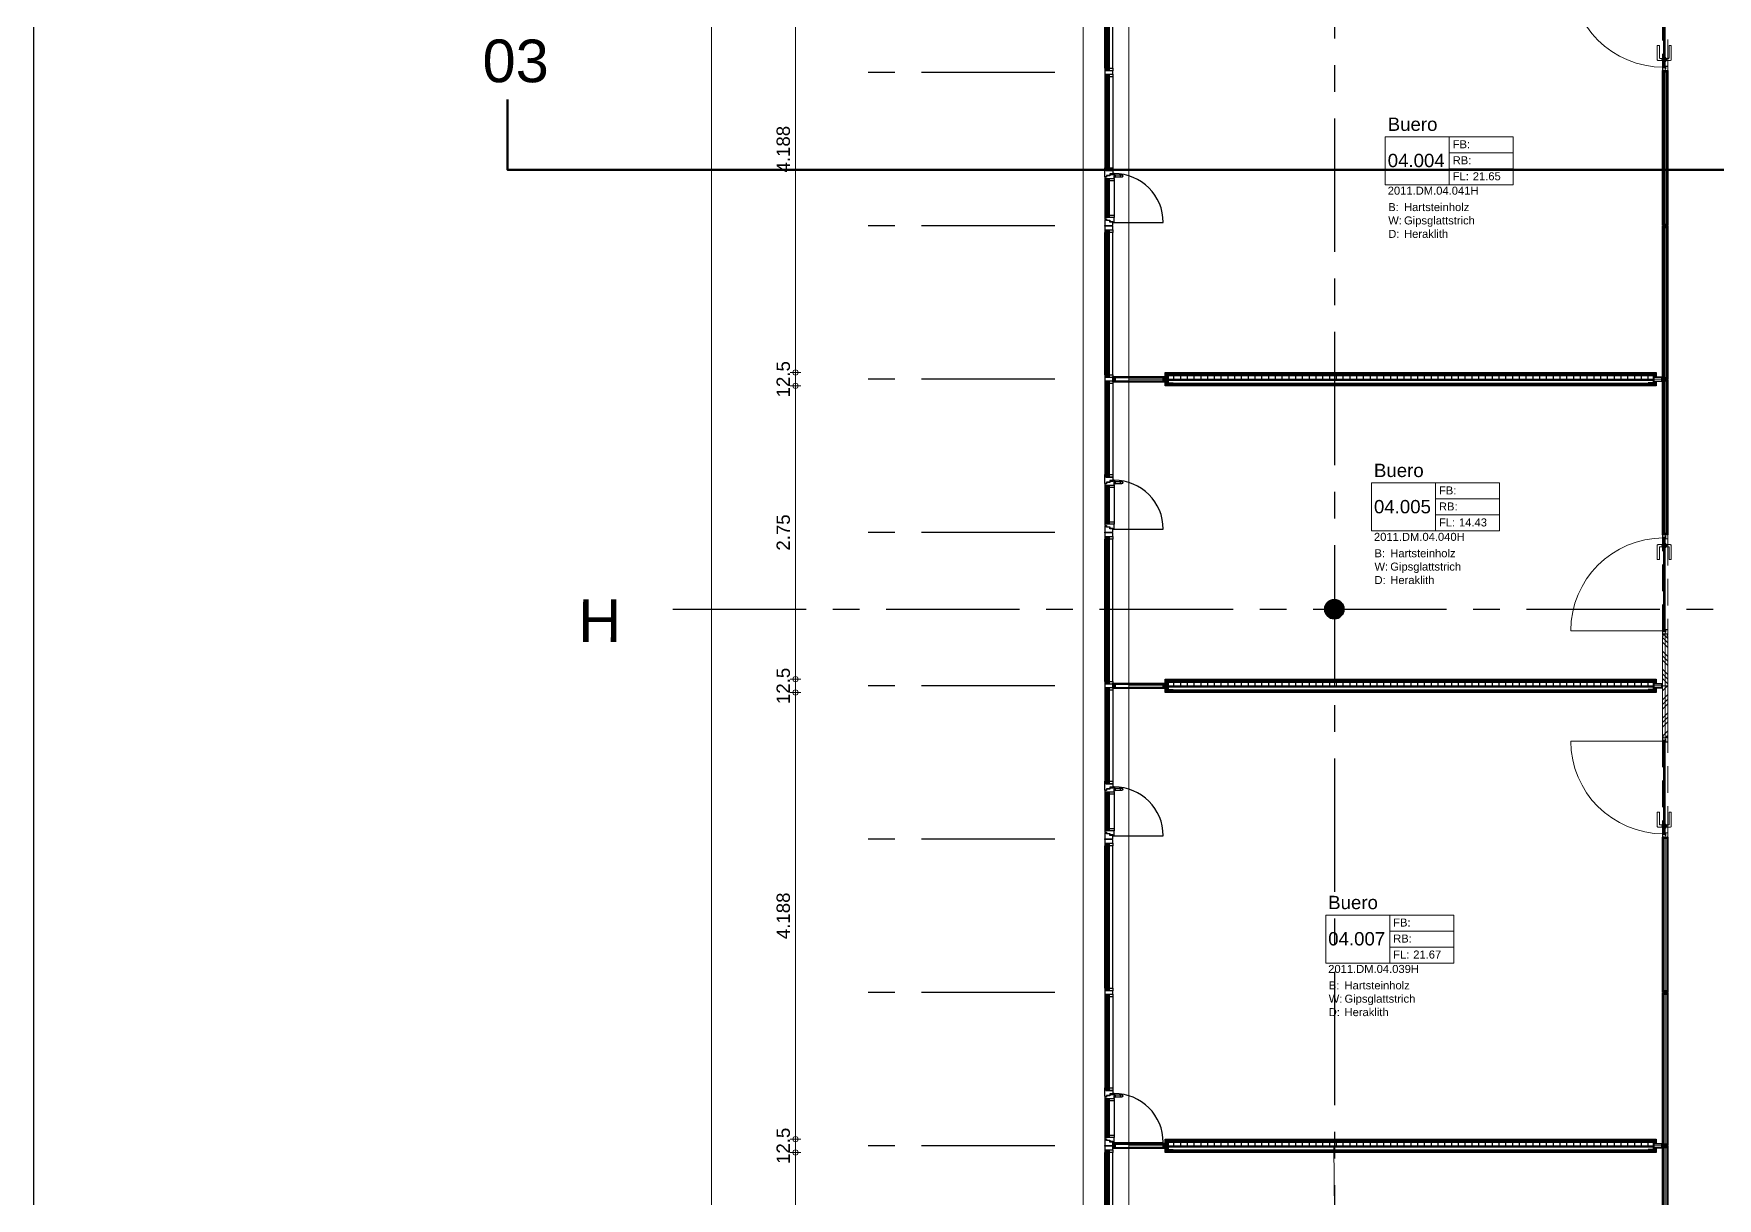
# Model space of a CAD drawing. Header units: millimetres. Extents: x -5 to 111, y -3 to 86.
# Drawn here: x -4.59 to 11.19, y 26.88 to 37.8 of the extents above; entities that cross this region are included whole.
import ezdxf

# ---------------------------------------------------------------- set-up
doc = ezdxf.new("R2010")
doc.units = ezdxf.units.MM
doc.linetypes.add('MITTE', pattern=[2, 1.25, -0.25, 0.25, -0.25])
doc.linetypes.add('STRICHLINIE2', pattern=[0.375, 0.25, -0.125])
for name, color, linetype, lineweight in [('A1------D-', 9, 'Continuous', 18), ('A1------J-', 10, 'Continuous', 50), ('A1------W-', 9, 'Continuous', 25), ('A1E00---E-', 3, 'MITTE', 25), ('A1E00---T-', 3, 'Continuous', 25), ('A1E2----E-', 4, 'Continuous', 35), ('A1E5----E-', 3, 'Continuous', 25), ('A1M11---E-', 3, 'Continuous', 25), ('A1M11---H-', 5, 'Continuous', 25), ('A1M16---E-', 5, 'Continuous', 18), ('A1M62---E-', 5, 'Continuous', 18), ('A1Z21---E-', 210, 'Continuous', 18), ('A1Z23---E-', 214, 'Continuous', 18), ('A1Z29---T-', 5, 'Continuous', 18)]:
    doc.layers.add(name, color=color, linetype=linetype, lineweight=lineweight)
doc.layers.add('A1------H-', color=8, linetype='Continuous')
doc.styles.add('ARIAL', font='ARIAL.TTF')
doc.dimstyles.new('MST1_50m', dxfattribs={"dimtxt": 0.125, "dimasz": 0.05, "dimexe": 0.05, "dimexo": 0.1, "dimgap": 0.05, "dimtad": 1, "dimdec": 3, "dimzin": 9, "dimdsep": 46, "dimtxsty": 'ARIAL', "dimblk": 'ORIGIN', "dimcen": 0, "dimse1": 1, "dimse2": 1, "dimclrd": 256, "dimclre": 256, "dimclrt": 256, "dimadec": 0, "dimazin": 0, "dimtfac": 1, "dimtdec": 3, "dimtix": 1, "dimtmove": 0, "dimatfit": 3, "dimldrblk": 'ORIGIN', "dimfxl": 0, "dimlwd": -1, "dimlwe": -1, "dimarcsym": 0})

# ---------------------------------------------------------------- blocks, each defined once
blk = doc.blocks.new('Gruppe-13')
at = {"layer": 'A1M16---E-', "linetype": 'Continuous', "lineweight": 5}
h = blk.add_hatch(dxfattribs=at)
h.set_pattern_fill('HARTHOLZ', color=256, style=0, pattern_type=2)
h.set_pattern_definition([(45, (0, 0), (-0.084853, 0.084853), []), (45, (-0.02121, 0.02121), (-0.084853, 0.084853), []), (45, (-0.04243, 0.04243), (-0.084853, 0.084853), [])])
h.paths.add_polyline_path([(-0.43355, -0.22875), (-0.39355, -0.22875), (-0.39355, -0.24875), (-0.38855, -0.24875), (-0.38855, -0.71625), (-0.43855, -0.71625), (-0.43855, -0.24875), (-0.43355, -0.24875)])
at = {"layer": 'A1M16---E-', "linetype": 'Continuous', "lineweight": 9}
blk.add_lwpolyline([(-0.43355, -0.22875), (-0.39355, -0.22875), (-0.39355, -0.24875), (-0.38855, -0.24875), (-0.38855, -0.71625), (-0.43855, -0.71625), (-0.43855, -0.24875), (-0.43355, -0.24875)], close=True, dxfattribs=at)
blk = doc.blocks.new('Gruppe-14')
at = {"layer": 'A1M16---E-', "linetype": 'Continuous', "lineweight": 0}
for points in [[(-0.413, 0.686), (-0.413, 0.678), (-0.391, 0.678), (-0.391, 0.716), (-0.389, 0.716), (-0.389, 0.676), (-0.415, 0.676), (-0.415, 0.684), (-0.419, 0.684), (-0.419, 0.661), (-0.439, 0.661), (-0.439, 0.716), (-0.437, 0.716), (-0.437, 0.663), (-0.421, 0.663), (-0.421, 0.686)], [(-0.412, 0.671), (-0.406, 0.671), (-0.406, -0.199), (-0.412, -0.199)], [(-0.405, 0.671), (-0.399, 0.671), (-0.399, -0.199), (-0.405, -0.199)], [(-0.413, -0.214), (-0.413, -0.206), (-0.391, -0.206), (-0.391, -0.244), (-0.389, -0.244), (-0.389, -0.204), (-0.415, -0.204), (-0.415, -0.212), (-0.419, -0.212), (-0.419, -0.189), (-0.439, -0.189), (-0.439, -0.244), (-0.437, -0.244), (-0.437, -0.191), (-0.421, -0.191), (-0.421, -0.214)]]:
    blk.add_hatch(color=256, dxfattribs=at).paths.add_polyline_path(points)
at = {"layer": 'A1M16---E-', "linetype": 'STRICHLINIE2', "lineweight": 9}
for p, q in [((-0.439, 0.661), (-0.439, -0.189)), ((-0.389, -0.204), (-0.389, 0.676))]:
    blk.add_line(p, q, dxfattribs=at)
at = {"layer": 'A1M16---E-', "linetype": 'Continuous', "lineweight": 9}
blk.add_line((-0.399, -0.199), (0.471, -0.199), dxfattribs=at)
for points in [[(-0.413, 0.686), (-0.413, 0.678), (-0.391, 0.678), (-0.391, 0.716), (-0.389, 0.716), (-0.389, 0.676), (-0.415, 0.676), (-0.415, 0.684), (-0.419, 0.684), (-0.419, 0.661), (-0.439, 0.661), (-0.439, 0.716), (-0.437, 0.716), (-0.437, 0.663), (-0.421, 0.663), (-0.421, 0.686)], [(-0.391, 0.701), (-0.437, 0.701), (-0.437, 0.663), (-0.421, 0.663), (-0.421, 0.686), (-0.413, 0.686), (-0.413, 0.678), (-0.391, 0.678)], [(-0.419, 0.684), (-0.415, 0.684), (-0.415, 0.661), (-0.419, 0.661)], [(-0.412, 0.671), (-0.406, 0.671), (-0.406, -0.199), (-0.412, -0.199)], [(-0.405, 0.671), (-0.399, 0.671), (-0.399, -0.199), (-0.405, -0.199)], [(-0.412, 0.603), (-0.399, 0.603), (-0.399, 0.593), (-0.412, 0.593)], [(-0.413, -0.214), (-0.413, -0.206), (-0.391, -0.206), (-0.391, -0.244), (-0.389, -0.244), (-0.389, -0.204), (-0.415, -0.204), (-0.415, -0.212), (-0.419, -0.212), (-0.419, -0.189), (-0.439, -0.189), (-0.439, -0.244), (-0.437, -0.244), (-0.437, -0.191), (-0.421, -0.191), (-0.421, -0.214)], [(-0.391, -0.229), (-0.437, -0.229), (-0.437, -0.191), (-0.421, -0.191), (-0.421, -0.214), (-0.413, -0.214), (-0.413, -0.206), (-0.391, -0.206)], [(-0.437, -0.229), (-0.434, -0.229), (-0.434, -0.244), (-0.437, -0.244)], [(-0.419, -0.189), (-0.415, -0.189), (-0.415, -0.212), (-0.419, -0.212)], [(-0.394, -0.229), (-0.391, -0.229), (-0.391, -0.244), (-0.394, -0.244)]]:
    blk.add_lwpolyline(points, close=True, dxfattribs=at)
at = {"layer": 'A1M16---E-', "linetype": 'Continuous', "lineweight": 9, "flags": 128}
for points in [[(-0.471, 0.598, -0.414214), (-0.461, 0.608), (-0.421, 0.608), (-0.421, 0.588), (-0.446, 0.588, 0.414214), (-0.451, 0.583), (-0.451, 0.468), (-0.471, 0.468)], [(-0.412, 0.617), (-0.412, 0.58), (-0.419, 0.58, -0.414214), (-0.421, 0.582), (-0.421, 0.615, -0.414214), (-0.419, 0.617)], [(-0.399, 0.617), (-0.399, 0.58), (-0.391, 0.58, 0.414214), (-0.389, 0.582), (-0.389, 0.615, 0.414214), (-0.391, 0.617)], [(-0.339, 0.598, 0.414214), (-0.349, 0.608), (-0.389, 0.608), (-0.389, 0.588), (-0.364, 0.588, -0.414214), (-0.359, 0.583), (-0.359, 0.468), (-0.339, 0.468)]]:
    blk.add_lwpolyline(points, format="xyb", close=True, dxfattribs=at)
at = {"layer": 'A1M16---E-', "linetype": 'Continuous', "lineweight": 9}
for centre in [(-0.427, 0.598), (-0.383, 0.598)]:
    blk.add_circle(centre, 0.001, dxfattribs=at)
blk.add_arc((-0.399, -0.199), 0.87, 0, 90, dxfattribs=at)
at = {"layer": 'A1M16---E-'}
blk.add_blockref('Gruppe-13', (0, 0), dxfattribs=at)
blk = doc.blocks.new('GLASTUERE 144')
at = {"layer": 'A1M16---E-'}
blk.add_blockref('Gruppe-14', (0, 0), dxfattribs=at)
blk = doc.blocks.new('Gruppe-352')
at = {"layer": 'A1E5----E-'}
blk.add_line((0.088, 0.031), (0.548, 0.031), dxfattribs=at)
blk.add_arc((0.088, 0.031), 0.46, 0, 90, dxfattribs=at)
blk = doc.blocks.new('Gruppe-353')
at = {"layer": 'A1E5----E-'}
blk.add_lwpolyline([(0.088, 0.4825), (0.098, 0.4825), (0.098, 0.4525), (0.088, 0.4525)], close=True, dxfattribs=at)
at = {"layer": 'A1E5----E-', "flags": 128}
blk.add_lwpolyline([(0.158, 0.4775, -0.4142136), (0.168, 0.4675, -0.4142136), (0.158, 0.4575), (0.098, 0.4575), (0.098, 0.4775), (0.158, 0.4775)], format="xyb", close=True, dxfattribs=at)
at = {"layer": 'A1E5----E-'}
blk.add_circle((0.158, 0.4675), 0.01, dxfattribs=at)
blk = doc.blocks.new('Fassaden Typ 1')
at = {"layer": 'A1E5----E-'}
for p, q in [((0, 1.478), (0, 2.814)), ((0.077, 1.478), (0.077, 2.814)), ((0, 1.396), (0, 0.543)), ((0.077, 1.396), (0.077, 0.543)), ((0, 0.422), (0, 0.1)), ((0.088, 0.422), (0.088, 0.1))]:
    blk.add_line(p, q, dxfattribs=at)
for points in [[(0.009, 2.839), (0.077, 2.839), (0.077, 2.871), (0.009, 2.871), (0, 2.871), (0, 2.814), (0.009, 2.814)], [(0.009, 2.832), (0.017, 2.832), (0.017, 1.46), (0.009, 1.46)], [(0.017, 2.832), (0.033, 2.832), (0.033, 2.822), (0.017, 2.822)], [(0.033, 2.832), (0.0375, 2.832), (0.0375, 1.46), (0.033, 1.46)], [(0.0375, 2.832), (0.042, 2.832), (0.042, 1.46), (0.0375, 1.46)], [(0.042, 2.839), (0.077, 2.839), (0.077, 2.814), (0.042, 2.814)], [(0.077, 1.421), (0.077, 1.453), (0.009, 1.453), (0.009, 1.478), (0, 1.478), (0, 1.396), (0.009, 1.396), (0.009, 1.421)], [(0.017, 1.47), (0.033, 1.47), (0.033, 1.46), (0.017, 1.46)], [(0.042, 1.478), (0.077, 1.478), (0.077, 1.453), (0.042, 1.453)], [(0.042, 1.421), (0.077, 1.421), (0.077, 1.396), (0.042, 1.396)], [(0.009, 1.414), (0.017, 1.414), (0.017, 0.525), (0.009, 0.525)], [(0.017, 1.414), (0.033, 1.414), (0.033, 1.404), (0.017, 1.404)], [(0.033, 1.414), (0.0375, 1.414), (0.0375, 0.525), (0.033, 0.525)], [(0.0375, 1.414), (0.042, 1.414), (0.042, 0.525), (0.0375, 0.525)], [(0.077, 0.518), (0.077, 0.488), (0.047, 0.488), (0.047, 0.471), (0.017, 0.471), (0.017, 0.461), (0, 0.461), (0, 0.543), (0.009, 0.543), (0.009, 0.518)], [(0.063, 0.444), (0.088, 0.444), (0.088, 0.491), (0.077, 0.491), (0.077, 0.4795), (0.047, 0.4795), (0.047, 0.468), (0.017, 0.468), (0.017, 0.456), (0, 0.456), (0, 0.422), (0.009, 0.422), (0.009, 0.444)], [(0.017, 0.535), (0.033, 0.535), (0.033, 0.525), (0.017, 0.525)], [(0.042, 0.543), (0.077, 0.543), (0.077, 0.518), (0.042, 0.518)], [(0.009, 0.437), (0.017, 0.437), (0.017, 0.085), (0.009, 0.085)], [(0.017, 0.437), (0.033, 0.437), (0.033, 0.427), (0.017, 0.427)], [(0.033, 0.437), (0.0375, 0.437), (0.0375, 0.085), (0.033, 0.085)], [(0.0375, 0.437), (0.042, 0.437), (0.042, 0.085), (0.0375, 0.085)], [(0.042, 0.444), (0.088, 0.444), (0.088, 0.422), (0.042, 0.422)], [(0.088, 0.031), (0.088, 0.078), (0.063, 0.078), (0.009, 0.078), (0.009, 0.1), (0, 0.1), (0, 0.066), (0.017, 0.066), (0.017, 0.054), (0.047, 0.054), (0.047, 0.0425), (0.077, 0.0425), (0.077, 0.031)], [(0, 0.061), (0, 0.004), (0.009, 0.004), (0.0366, 0.004), (0.077, 0.004), (0.077, 0.034), (0.047, 0.034), (0.047, 0.051), (0.017, 0.051), (0.017, 0.061)], [(0.017, 0.095), (0.033, 0.095), (0.033, 0.085), (0.017, 0.085)], [(0.042, 0.1), (0.088, 0.1), (0.088, 0.078), (0.042, 0.078)]]:
    blk.add_lwpolyline(points, close=True, dxfattribs=at)
for p in [(0, 2.875), (0, 0)]:
    blk.add_point(p, dxfattribs=at)
for name in ['Gruppe-352', 'Gruppe-353']:
    blk.add_blockref(name, (0, 0), dxfattribs=at)
blk = doc.blocks.new('_Origin')
at = {"color": 0, "linetype": 'ByBlock', "lineweight": -2}
blk.add_line((0, 0), (-1, 0), dxfattribs=at)
for points in [[(0, 0), (0, 1)], [(0, 0), (0, -1)]]:
    blk.add_lwpolyline(points)
blk.add_circle((0, 0), 0.5, dxfattribs=at)
blk = doc.blocks.new('*D256')
at = {"layer": 'A1------D-', "transparency": 16777216}
blk.add_line((2.55, 23.169), (2.55, 27.256), dxfattribs=at)
at = {"layer": 'Defpoints', "color": 0, "transparency": 16777216}
for p in [(2.55, 27.306), (6.015, 27.306), (6.015, 23.119)]:
    blk.add_point(p, dxfattribs=at)
at = {"layer": 'A1------D-', "transparency": 16777216, "xscale": 0.05, "yscale": 0.05, "zscale": 0.05}
for p, rotation in [((2.55, 27.306), 90), ((2.55, 23.119), 270)]:
    blk.add_blockref('_Origin', p, dxfattribs=dict(at, rotation=rotation))
at = {"layer": 'A1------D-', "transparency": 16777216, "insert": (2.436, 25.213), "char_height": 0.125, "attachment_point": 5, "rotation": 90, "style": 'ARIAL'}
blk.add_mtext('4.188', dxfattribs=at)
blk = doc.blocks.new('*D257')
at = {"layer": 'A1------D-', "transparency": 16777216}
for p, q in [((2.55, 27.481), (2.55, 27.531)), ((2.55, 27.306), (2.55, 27.431)), ((2.55, 27.256), (2.55, 27.206))]:
    blk.add_line(p, q, dxfattribs=at)
at = {"layer": 'Defpoints', "color": 0, "transparency": 16777216}
for p in [(2.55, 27.431), (6.015, 27.431), (6.015, 27.306)]:
    blk.add_point(p, dxfattribs=at)
at = {"layer": 'A1------D-', "transparency": 16777216, "xscale": 0.05, "yscale": 0.05, "zscale": 0.05}
for p, rotation in [((2.55, 27.431), 270), ((2.55, 27.306), 90)]:
    blk.add_blockref('_Origin', p, dxfattribs=dict(at, rotation=rotation))
at = {"layer": 'A1------D-', "transparency": 16777216, "insert": (2.436, 27.369), "char_height": 0.125, "attachment_point": 5, "rotation": 90, "style": 'ARIAL'}
blk.add_mtext('12.5', dxfattribs=at)
blk = doc.blocks.new('*D258')
at = {"layer": 'A1------D-', "transparency": 16777216}
blk.add_line((2.55, 27.481), (2.55, 31.569), dxfattribs=at)
at = {"layer": 'Defpoints', "color": 0, "transparency": 16777216}
for p in [(2.55, 31.619), (6.015, 31.619), (6.015, 27.431)]:
    blk.add_point(p, dxfattribs=at)
at = {"layer": 'A1------D-', "transparency": 16777216, "xscale": 0.05, "yscale": 0.05, "zscale": 0.05}
for p, rotation in [((2.55, 31.619), 90), ((2.55, 27.431), 270)]:
    blk.add_blockref('_Origin', p, dxfattribs=dict(at, rotation=rotation))
at = {"layer": 'A1------D-', "transparency": 16777216, "insert": (2.436, 29.525), "char_height": 0.125, "attachment_point": 5, "rotation": 90, "style": 'ARIAL'}
blk.add_mtext('4.188', dxfattribs=at)
blk = doc.blocks.new('*D259')
at = {"layer": 'A1------D-', "transparency": 16777216}
for p, q in [((2.55, 31.794), (2.55, 31.844)), ((2.55, 31.619), (2.55, 31.744)), ((2.55, 31.569), (2.55, 31.519))]:
    blk.add_line(p, q, dxfattribs=at)
at = {"layer": 'Defpoints', "color": 0, "transparency": 16777216}
for p in [(2.55, 31.744), (6.015, 31.744), (6.015, 31.619)]:
    blk.add_point(p, dxfattribs=at)
at = {"layer": 'A1------D-', "transparency": 16777216, "xscale": 0.05, "yscale": 0.05, "zscale": 0.05}
for p, rotation in [((2.55, 31.744), 270), ((2.55, 31.619), 90)]:
    blk.add_blockref('_Origin', p, dxfattribs=dict(at, rotation=rotation))
at = {"layer": 'A1------D-', "transparency": 16777216, "insert": (2.436, 31.681), "char_height": 0.125, "attachment_point": 5, "rotation": 90, "style": 'ARIAL'}
blk.add_mtext('12.5', dxfattribs=at)
blk = doc.blocks.new('*D260')
at = {"layer": 'A1------D-', "transparency": 16777216}
blk.add_line((2.55, 31.794), (2.55, 34.444), dxfattribs=at)
at = {"layer": 'Defpoints', "color": 0, "transparency": 16777216}
for p in [(2.55, 34.494), (6.015, 34.494), (6.015, 31.744)]:
    blk.add_point(p, dxfattribs=at)
at = {"layer": 'A1------D-', "transparency": 16777216, "xscale": 0.05, "yscale": 0.05, "zscale": 0.05}
for p, rotation in [((2.55, 34.494), 90), ((2.55, 31.744), 270)]:
    blk.add_blockref('_Origin', p, dxfattribs=dict(at, rotation=rotation))
at = {"layer": 'A1------D-', "transparency": 16777216, "insert": (2.436, 33.119), "char_height": 0.125, "attachment_point": 5, "rotation": 90, "style": 'ARIAL'}
blk.add_mtext('2.75', dxfattribs=at)
blk = doc.blocks.new('*D261')
at = {"layer": 'A1------D-', "transparency": 16777216}
for p, q in [((2.55, 34.669), (2.55, 34.719)), ((2.55, 34.494), (2.55, 34.619)), ((2.55, 34.444), (2.55, 34.394))]:
    blk.add_line(p, q, dxfattribs=at)
at = {"layer": 'Defpoints', "color": 0, "transparency": 16777216}
for p in [(2.55, 34.619), (6.015, 34.619), (6.015, 34.494)]:
    blk.add_point(p, dxfattribs=at)
at = {"layer": 'A1------D-', "transparency": 16777216, "xscale": 0.05, "yscale": 0.05, "zscale": 0.05}
for p, rotation in [((2.55, 34.619), 270), ((2.55, 34.494), 90)]:
    blk.add_blockref('_Origin', p, dxfattribs=dict(at, rotation=rotation))
at = {"layer": 'A1------D-', "transparency": 16777216, "insert": (2.436, 34.556), "char_height": 0.125, "attachment_point": 5, "rotation": 90, "style": 'ARIAL'}
blk.add_mtext('12.5', dxfattribs=at)
blk = doc.blocks.new('*D262')
at = {"layer": 'A1------D-', "transparency": 16777216}
blk.add_line((2.55, 34.669), (2.55, 38.756), dxfattribs=at)
at = {"layer": 'Defpoints', "color": 0, "transparency": 16777216}
for p in [(2.55, 38.806), (6.015, 38.806), (6.015, 34.619)]:
    blk.add_point(p, dxfattribs=at)
at = {"layer": 'A1------D-', "transparency": 16777216, "xscale": 0.05, "yscale": 0.05, "zscale": 0.05}
for p, rotation in [((2.55, 38.806), 90), ((2.55, 34.619), 270)]:
    blk.add_blockref('_Origin', p, dxfattribs=dict(at, rotation=rotation))
at = {"layer": 'A1------D-', "transparency": 16777216, "insert": (2.436, 36.713), "char_height": 0.125, "attachment_point": 5, "rotation": 90, "style": 'ARIAL'}
blk.add_mtext('4.188', dxfattribs=at)
blk = doc.blocks.new('*D274')
at = {"layer": 'A1------D-', "transparency": 16777216}
blk.add_line((1.763, 8.2), (1.763, 75.005), dxfattribs=at)
at = {"layer": 'Defpoints', "color": 0, "transparency": 16777216}
for p in [(1.763, 75.055), (5.245, 75.055), (5.245, 8.15)]:
    blk.add_point(p, dxfattribs=at)
at = {"layer": 'A1------D-', "transparency": 16777216, "xscale": 0.05, "yscale": 0.05, "zscale": 0.05}
for p, rotation in [((1.763, 75.055), 90), ((1.763, 8.15), 270)]:
    blk.add_blockref('_Origin', p, dxfattribs=dict(at, rotation=rotation))
at = {"layer": 'A1------D-', "transparency": 16777216, "insert": (1.649, 41.603), "char_height": 0.125, "attachment_point": 5, "rotation": 90, "style": 'ARIAL'}
blk.add_mtext('66.905', dxfattribs=at)
blk = doc.blocks.new('bbl-raumstempel')
for points in [[(0, 0), (0, -0.45), (1.2, -0.45), (1.2, 0), (0, 0)], [(0.6, -0.45), (0.6, 0)], [(0.6, -0.15), (1.2, -0.15)], [(0.6, -0.3), (1.2, -0.3)], [(1.2, -0.3), (1.2, -0.45)]]:
    blk.add_lwpolyline(points)
at = {"style": 'ARIAL'}
for s, p in [('FB:', (0.632, -0.108)), ('RB:', (0.632, -0.258)), ('FL:', (0.632, -0.408)), ('B:', (0.028, -0.697)), ('W:', (0.028, -0.822)), ('D:', (0.028, -0.948))]:
    blk.add_text(s, height=0.075, dxfattribs=at).set_placement(p)
for tag, p, height in [('RAUMBEZ', (0.023, 0.055), 0.125), ('FB', (0.82, -0.108), 0.075), ('RNR1', (0.023, -0.285), 0.125), ('RB', (0.82, -0.258), 0.075), ('RNR2', (0.023, -0.543), 0.075), ('FLAECHE', (0.82, -0.408), 0.075), ('B', (0.176, -0.697), 0.075), ('W', (0.176, -0.822), 0.075), ('D', (0.176, -0.948), 0.075)]:
    blk.add_attdef(tag, p, '', height=height, dxfattribs=at)
blk = doc.blocks.new('2011.DM.04.038H', base_point=(5.675, 27.369))
at = {"layer": 'A1Z21---E-'}
blk.add_lwpolyline([(5.675, 27.369), (7.596, 27.369), (7.6, 26.74), (7.563, 26.732), (7.538, 26.715), (7.518, 26.688), (7.51, 26.65), (7.518, 26.613), (7.536, 26.586), (7.563, 26.571), (7.6, 26.56), (7.637, 26.568), (7.663, 26.585), (7.684, 26.619), (7.69, 26.65), (7.681, 26.689), (7.664, 26.714), (7.632, 26.734), (7.6, 26.74), (7.596, 27.369), (10.67, 27.369), (10.701, 27.369), (10.701, 23.056), (5.675, 23.056)], close=True, dxfattribs=at)
at = {"layer": 'A1Z21---E-', "style": 'ARIAL', "flags": 1}
blk.add_attdef('C_NUMBER', (5.675, 27.369), '', height=10, dxfattribs=at)
blk = doc.blocks.new('2011.DM.04.039H', base_point=(5.675, 31.681))
at = {"layer": 'A1Z21---E-'}
blk.add_lwpolyline([(5.675, 31.681), (10.701, 31.681), (10.701, 27.369), (10.67, 27.369), (5.675, 27.369)], close=True, dxfattribs=at)
at = {"layer": 'A1Z21---E-', "style": 'ARIAL', "flags": 1}
blk.add_attdef('C_NUMBER', (5.675, 31.681), '', height=10, dxfattribs=at)
blk = doc.blocks.new('2011.DM.04.040H', base_point=(5.675, 34.556))
at = {"layer": 'A1Z21---E-'}
blk.add_lwpolyline([(5.675, 34.556), (10.67, 34.556), (10.701, 34.556), (10.701, 31.681), (7.601, 31.681), (7.6, 32.31), (7.638, 32.319), (7.663, 32.336), (7.684, 32.367), (7.69, 32.4), (7.682, 32.438), (7.663, 32.464), (7.636, 32.483), (7.6, 32.49), (7.56, 32.48), (7.535, 32.463), (7.521, 32.443), (7.51, 32.4), (7.516, 32.368), (7.536, 32.337), (7.563, 32.318), (7.6, 32.31), (7.601, 31.681), (5.675, 31.681)], close=True, dxfattribs=at)
at = {"layer": 'A1Z21---E-', "style": 'ARIAL', "flags": 1}
blk.add_attdef('C_NUMBER', (5.675, 34.556), '', height=10, dxfattribs=at)
blk = doc.blocks.new('2011.DM.04.041H', base_point=(5.675, 38.869))
at = {"layer": 'A1Z21---E-'}
blk.add_lwpolyline([(5.675, 38.869), (7.599, 38.869), (7.6, 38.24), (7.565, 38.233), (7.537, 38.214), (7.516, 38.182), (7.51, 38.15), (7.516, 38.117), (7.536, 38.087), (7.561, 38.069), (7.6, 38.06), (7.632, 38.066), (7.663, 38.085), (7.684, 38.119), (7.69, 38.15), (7.682, 38.187), (7.663, 38.214), (7.635, 38.233), (7.6, 38.24), (7.599, 38.869), (10.7, 38.869), (10.701, 34.559), (10.701, 34.556), (10.67, 34.556), (5.675, 34.556)], close=True, dxfattribs=at)
at = {"layer": 'A1Z21---E-', "style": 'ARIAL', "flags": 1}
blk.add_attdef('C_NUMBER', (5.675, 38.869), '', height=10, dxfattribs=at)
blk = doc.blocks.new('2011.DM.04.049V', base_point=(35.55, 47.104))
at = {"layer": 'A1Z21---E-'}
blk.add_lwpolyline([(15.99, 26.727), (15.99, 27.266), (12.585, 27.266), (12.585, 33.512), (15.985, 33.512), (15.99, 33.512), (15.99, 35.434), (12.58, 35.434), (12.58, 37.545), (15.99, 37.545), (15.99, 37.945), (15.327, 37.945), (15.324, 37.95), (15.299, 37.925), (14.875, 37.925), (14.55, 37.925), (14.55, 42.495), (12.587, 42.495), (12.587, 43.75), (10.725, 43.75), (10.725, 43.18), (10.7, 43.18), (10.701, 20.474)], dxfattribs=at)
at = {"layer": 'A1Z21---E-', "style": 'ARIAL', "flags": 1}
blk.add_attdef('C_NUMBER', (35.55, 47.104), '', height=10, dxfattribs=at)

msp = doc.modelspace()

# ---------------------------------------------------------------- hatches: boundary and pattern name
at = {"layer": 'A1------H-'}
h = msp.add_hatch(color=256, dxfattribs=at)
edge = h.paths.add_edge_path()
edge.add_arc((7.6, 32.4), 0.09, 0, 360)
h = msp.add_hatch(color=256, dxfattribs=at)
edge = h.paths.add_edge_path()
edge.add_arc((7.6, 32.4), 0.09, 0, 360)
at = {"layer": 'A1M11---H-'}
h = msp.add_hatch(dxfattribs=at)
h.set_pattern_fill('ANSI31', color=256, scale=0.02, angle=45, style=0)
h.paths.add_polyline_path([(6.043, 34.5915), (10.587, 34.5915), (10.587, 34.5445), (6.043, 34.5445)])
h = msp.add_hatch(dxfattribs=at)
h.set_pattern_fill('ANSI31', color=256, scale=0.02, angle=45, style=0)
h.paths.add_polyline_path([(6.043, 31.7165), (10.587, 31.7165), (10.587, 31.6695), (6.043, 31.6695)])
h = msp.add_hatch(dxfattribs=at)
h.set_pattern_fill('ANSI31', color=256, scale=0.02, angle=45, style=0)
h.paths.add_polyline_path([(6.043, 27.404), (10.587, 27.404), (10.587, 27.357), (6.043, 27.357)])

# ---------------------------------------------------------------- linework, layer by layer
at = {"layer": 'A1------J-', "flags": 128}
msp.add_lwpolyline([(16.6, 36.52), (-0.15, 36.52), (-0.15, 37.18)], dxfattribs=at)
at = {"layer": 'A1------W-', "flags": 128}
msp.add_lwpolyline([(-4.5891, 86.243), (110.9109, 86.243), (110.9109, -2.857), (-4.5891, -2.857)], close=True, dxfattribs=at)
at = {"layer": 'A1E00---E-'}
for p, q in [((7.6, 79), (7.6, 14.9776)), ((4.98, 37.4313), (3.2, 37.4313)), ((4.98, 35.9938), (3.2, 35.9938)), ((4.98, 34.5563), (3.2, 34.5563)), ((4.98, 33.1188), (3.2, 33.1188)), ((1.4, 32.4), (89.8, 32.4)), ((4.98, 31.6813), (3.2, 31.6813)), ((4.98, 30.2438), (3.2, 30.2438)), ((4.98, 28.8063), (3.2, 28.8063)), ((4.98, 27.3688), (3.2, 27.3688))]:
    msp.add_line(p, q, dxfattribs=at)
at = {"layer": 'A1E2----E-'}
msp.add_circle((7.6, 32.4), 0.09, dxfattribs=at)
msp.add_circle((7.6, 32.4), 0.09, dxfattribs=at)
at = {"layer": 'A1M11---E-'}
for p, q in [((10.6875, 37.4363), (10.7145, 37.4513)), ((10.7145, 37.4363), (10.6875, 37.4513)), ((10.6875, 36.0112), (10.7145, 35.9963)), ((10.7145, 36.0112), (10.6875, 35.9963)), ((10.6875, 35.9763), (10.7145, 35.9913)), ((10.7145, 35.9763), (10.6875, 35.9913)), ((5.545, 34.5688), (5.53, 34.5418)), ((5.545, 34.5418), (5.53, 34.5688)), ((5.995, 34.5688), (6.01, 34.5418)), ((5.995, 34.5418), (6.01, 34.5688)), ((10.6875, 34.5737), (10.7145, 34.5588)), ((10.7145, 34.5737), (10.6875, 34.5588)), ((10.6875, 34.5388), (10.7145, 34.5538)), ((10.7145, 34.5388), (10.6875, 34.5538)), ((10.6875, 33.1138), (10.7145, 33.0988)), ((10.7145, 33.1138), (10.6875, 33.0988)), ((5.545, 31.6938), (5.53, 31.6668)), ((5.545, 31.6668), (5.53, 31.6938)), ((5.995, 31.6938), (6.01, 31.6668)), ((5.995, 31.6668), (6.01, 31.6938)), ((10.6875, 30.2488), (10.7145, 30.2638)), ((10.7145, 30.2488), (10.6875, 30.2638)), ((10.6875, 28.8238), (10.7145, 28.8087)), ((10.7145, 28.8238), (10.6875, 28.8087)), ((10.6875, 28.7888), (10.7145, 28.8038)), ((10.7145, 28.7888), (10.6875, 28.8038)), ((5.545, 27.3813), (5.53, 27.3543)), ((5.545, 27.3543), (5.53, 27.3813)), ((5.995, 27.3813), (6.01, 27.3543)), ((5.995, 27.3543), (6.01, 27.3813)), ((10.6875, 27.3863), (10.7145, 27.3712)), ((10.7145, 27.3863), (10.6875, 27.3712)), ((10.6875, 27.3513), (10.7145, 27.3663)), ((10.7145, 27.3513), (10.6875, 27.3663))]:
    msp.add_line(p, q, dxfattribs=at)
for points in [[(10.675, 37.4513), (10.677, 37.4513), (10.677, 35.9963), (10.675, 35.9963)], [(10.677, 37.4513), (10.723, 37.4513), (10.723, 35.9963), (10.677, 35.9963)], [(10.6795, 37.4513), (10.6875, 37.4513), (10.6875, 35.9963), (10.6795, 35.9963)], [(10.6875, 37.4513), (10.7145, 37.4513), (10.7145, 37.4363), (10.6875, 37.4363)], [(10.7145, 37.4513), (10.7205, 37.4513), (10.7205, 35.9963), (10.7145, 35.9963)], [(10.723, 37.4513), (10.725, 37.4513), (10.725, 35.9963), (10.723, 35.9963)], [(10.675, 35.9913), (10.677, 35.9913), (10.677, 34.5588), (10.675, 34.5588)], [(10.677, 35.9913), (10.723, 35.9913), (10.723, 34.5588), (10.677, 34.5588)], [(10.6795, 35.9963), (10.7205, 35.9963), (10.7205, 35.9913), (10.6795, 35.9913)], [(10.6795, 35.9913), (10.6875, 35.9913), (10.6875, 34.5588), (10.6795, 34.5588)], [(10.6875, 36.0112), (10.7145, 36.0112), (10.7145, 35.9963), (10.6875, 35.9963)], [(10.6875, 35.9913), (10.7145, 35.9913), (10.7145, 35.9763), (10.6875, 35.9763)], [(10.7145, 35.9913), (10.7205, 35.9913), (10.7205, 34.5588), (10.7145, 34.5588)], [(10.723, 35.9913), (10.725, 35.9913), (10.725, 34.5588), (10.723, 34.5588)], [(5.525, 34.5812), (6.015, 34.5812), (6.015, 34.5793), (5.525, 34.5793)], [(5.525, 34.5793), (6.015, 34.5793), (6.015, 34.5333), (5.525, 34.5333)], [(5.525, 34.5767), (5.53, 34.5767), (5.53, 34.5358), (5.525, 34.5358)], [(5.53, 34.5767), (6.01, 34.5767), (6.01, 34.5688), (5.53, 34.5688)], [(5.53, 34.5688), (5.545, 34.5688), (5.545, 34.5418), (5.53, 34.5418)], [(5.995, 34.5688), (6.01, 34.5688), (6.01, 34.5418), (5.995, 34.5418)], [(6.01, 34.5767), (6.015, 34.5767), (6.015, 34.5358), (6.01, 34.5358)], [(6.015, 34.6188), (6.0275, 34.6188), (6.0275, 34.4938), (6.015, 34.4938)], [(6.0275, 34.6188), (10.6025, 34.6188), (10.6025, 34.6063), (6.0275, 34.6063)], [(6.0275, 34.6063), (6.04, 34.6063), (6.04, 34.5063), (6.0275, 34.5063)], [(6.04, 34.6063), (10.59, 34.6063), (10.59, 34.5938), (6.04, 34.5938)], [(6.09, 34.5187), (6.04, 34.5187), (6.04, 34.5938), (6.09, 34.5938), (6.09, 34.5915), (6.043, 34.5915), (6.043, 34.521), (6.09, 34.521)], [(6.043, 34.5915), (10.587, 34.5915), (10.587, 34.5445), (6.043, 34.5445)], [(10.54, 34.5187), (10.59, 34.5187), (10.59, 34.5938), (10.54, 34.5938), (10.54, 34.5915), (10.587, 34.5915), (10.587, 34.521), (10.54, 34.521)], [(10.59, 34.6063), (10.6025, 34.6063), (10.6025, 34.5763), (10.59, 34.5763)], [(10.59, 34.5763), (10.6415, 34.5763), (10.6625, 34.5763), (10.67, 34.5763), (10.67, 34.5363), (10.6625, 34.5363), (10.6415, 34.5363), (10.59, 34.5363)], [(10.6415, 34.5743), (10.592, 34.5743), (10.592, 34.5383), (10.6415, 34.5383), (10.6625, 34.5383), (10.668, 34.5383), (10.668, 34.5743), (10.6625, 34.5743)], [(10.6025, 34.6188), (10.615, 34.6188), (10.615, 34.5763), (10.6025, 34.5763)], [(10.675, 34.5538), (10.677, 34.5538), (10.677, 33.0988), (10.675, 33.0988)], [(10.677, 34.5538), (10.723, 34.5538), (10.723, 33.0988), (10.677, 33.0988)], [(10.6795, 34.5588), (10.7205, 34.5588), (10.7205, 34.5538), (10.6795, 34.5538)], [(10.6795, 34.5538), (10.6875, 34.5538), (10.6875, 33.0988), (10.6795, 33.0988)], [(10.6875, 34.5737), (10.7145, 34.5737), (10.7145, 34.5588), (10.6875, 34.5588)], [(10.6875, 34.5538), (10.7145, 34.5538), (10.7145, 34.5388), (10.6875, 34.5388)], [(10.7145, 34.5538), (10.7205, 34.5538), (10.7205, 33.0988), (10.7145, 33.0988)], [(10.723, 34.5538), (10.725, 34.5538), (10.725, 33.0988), (10.723, 33.0988)], [(5.525, 34.5333), (6.015, 34.5333), (6.015, 34.5313), (5.525, 34.5313)], [(5.53, 34.5418), (6.01, 34.5418), (6.01, 34.5358), (5.53, 34.5358)], [(6.0275, 34.5063), (10.6025, 34.5063), (10.6025, 34.4938), (6.0275, 34.4938)], [(6.04, 34.5187), (10.59, 34.5187), (10.59, 34.5063), (6.04, 34.5063)], [(10.59, 34.5363), (10.6025, 34.5363), (10.6025, 34.5063), (10.59, 34.5063)], [(10.6025, 34.5363), (10.615, 34.5363), (10.615, 34.4938), (10.6025, 34.4938)], [(10.6875, 33.1138), (10.7145, 33.1138), (10.7145, 33.0988), (10.6875, 33.0988)], [(6.015, 31.7438), (6.0275, 31.7438), (6.0275, 31.6188), (6.015, 31.6188)], [(6.0275, 31.7438), (10.6025, 31.7438), (10.6025, 31.7312), (6.0275, 31.7312)], [(6.0275, 31.7312), (6.04, 31.7312), (6.04, 31.6313), (6.0275, 31.6313)], [(6.04, 31.7312), (10.59, 31.7312), (10.59, 31.7188), (6.04, 31.7188)], [(6.09, 31.6438), (6.04, 31.6438), (6.04, 31.7188), (6.09, 31.7188), (6.09, 31.7165), (6.043, 31.7165), (6.043, 31.646), (6.09, 31.646)], [(6.043, 31.7165), (10.587, 31.7165), (10.587, 31.6695), (6.043, 31.6695)], [(10.54, 31.6438), (10.59, 31.6438), (10.59, 31.7188), (10.54, 31.7188), (10.54, 31.7165), (10.587, 31.7165), (10.587, 31.646), (10.54, 31.646)], [(10.59, 31.7312), (10.6025, 31.7312), (10.6025, 31.7013), (10.59, 31.7013)], [(10.6025, 31.7438), (10.615, 31.7438), (10.615, 31.7013), (10.6025, 31.7013)], [(5.525, 31.7063), (6.015, 31.7063), (6.015, 31.7042), (5.525, 31.7042)], [(5.525, 31.7042), (6.015, 31.7042), (6.015, 31.6583), (5.525, 31.6583)], [(5.525, 31.7018), (5.53, 31.7018), (5.53, 31.6608), (5.525, 31.6608)], [(5.525, 31.6583), (6.015, 31.6583), (6.015, 31.6563), (5.525, 31.6563)], [(5.53, 31.7018), (6.01, 31.7018), (6.01, 31.6938), (5.53, 31.6938)], [(5.53, 31.6938), (5.545, 31.6938), (5.545, 31.6668), (5.53, 31.6668)], [(5.53, 31.6668), (6.01, 31.6668), (6.01, 31.6608), (5.53, 31.6608)], [(5.995, 31.6938), (6.01, 31.6938), (6.01, 31.6668), (5.995, 31.6668)], [(6.01, 31.7018), (6.015, 31.7018), (6.015, 31.6608), (6.01, 31.6608)], [(6.0275, 31.6313), (10.6025, 31.6313), (10.6025, 31.6188), (6.0275, 31.6188)], [(6.04, 31.6438), (10.59, 31.6438), (10.59, 31.6313), (6.04, 31.6313)], [(10.59, 31.7013), (10.6415, 31.7013), (10.6625, 31.7013), (10.67, 31.7013), (10.67, 31.6613), (10.6625, 31.6613), (10.6415, 31.6613), (10.59, 31.6613)], [(10.59, 31.6613), (10.6025, 31.6613), (10.6025, 31.6313), (10.59, 31.6313)], [(10.6415, 31.6993), (10.592, 31.6993), (10.592, 31.6633), (10.6415, 31.6633), (10.6625, 31.6633), (10.668, 31.6633), (10.668, 31.6993), (10.6625, 31.6993)], [(10.6025, 31.6613), (10.615, 31.6613), (10.615, 31.6188), (10.6025, 31.6188)], [(10.675, 30.2638), (10.677, 30.2638), (10.677, 28.8087), (10.675, 28.8087)], [(10.677, 30.2638), (10.723, 30.2638), (10.723, 28.8087), (10.677, 28.8087)], [(10.6795, 28.8087), (10.6875, 28.8087), (10.6875, 30.2638), (10.6795, 30.2638)], [(10.6875, 30.2638), (10.7145, 30.2638), (10.7145, 30.2488), (10.6875, 30.2488)], [(10.7145, 28.8087), (10.7205, 28.8087), (10.7205, 30.2638), (10.7145, 30.2638)], [(10.723, 30.2638), (10.725, 30.2638), (10.725, 28.8087), (10.723, 28.8087)], [(10.675, 28.8038), (10.677, 28.8038), (10.677, 27.3712), (10.675, 27.3712)], [(10.677, 28.8038), (10.723, 28.8038), (10.723, 27.3712), (10.677, 27.3712)], [(10.6795, 28.8087), (10.7205, 28.8087), (10.7205, 28.8038), (10.6795, 28.8038)], [(10.6795, 27.3712), (10.6875, 27.3712), (10.6875, 28.8038), (10.6795, 28.8038)], [(10.6875, 28.8238), (10.7145, 28.8238), (10.7145, 28.8087), (10.6875, 28.8087)], [(10.6875, 28.8038), (10.7145, 28.8038), (10.7145, 28.7888), (10.6875, 28.7888)], [(10.7145, 27.3712), (10.7205, 27.3712), (10.7205, 28.8038), (10.7145, 28.8038)], [(10.723, 28.8038), (10.725, 28.8038), (10.725, 27.3712), (10.723, 27.3712)], [(5.525, 27.3938), (6.015, 27.3938), (6.015, 27.3918), (5.525, 27.3918)], [(5.525, 27.3918), (6.015, 27.3918), (6.015, 27.3458), (5.525, 27.3458)], [(5.525, 27.3893), (5.53, 27.3893), (5.53, 27.3483), (5.525, 27.3483)], [(5.525, 27.3458), (6.015, 27.3458), (6.015, 27.3438), (5.525, 27.3438)], [(5.53, 27.3893), (6.01, 27.3893), (6.01, 27.3813), (5.53, 27.3813)], [(5.53, 27.3813), (5.545, 27.3813), (5.545, 27.3543), (5.53, 27.3543)], [(5.53, 27.3543), (6.01, 27.3543), (6.01, 27.3483), (5.53, 27.3483)], [(5.995, 27.3813), (6.01, 27.3813), (6.01, 27.3543), (5.995, 27.3543)], [(6.01, 27.3893), (6.015, 27.3893), (6.015, 27.3483), (6.01, 27.3483)], [(6.015, 27.4313), (6.0275, 27.4313), (6.0275, 27.3063), (6.015, 27.3063)], [(6.0275, 27.4313), (10.6025, 27.4313), (10.6025, 27.4188), (6.0275, 27.4188)], [(6.0275, 27.4188), (6.04, 27.4188), (6.04, 27.3188), (6.0275, 27.3188)], [(6.0275, 27.3188), (10.6025, 27.3188), (10.6025, 27.3063), (6.0275, 27.3063)], [(6.04, 27.4188), (10.59, 27.4188), (10.59, 27.4063), (6.04, 27.4063)], [(6.09, 27.3313), (6.04, 27.3313), (6.04, 27.4063), (6.09, 27.4063), (6.09, 27.404), (6.043, 27.404), (6.043, 27.3335), (6.09, 27.3335)], [(6.04, 27.3313), (10.59, 27.3313), (10.59, 27.3188), (6.04, 27.3188)], [(6.043, 27.404), (10.587, 27.404), (10.587, 27.357), (6.043, 27.357)], [(10.54, 27.3313), (10.59, 27.3313), (10.59, 27.4063), (10.54, 27.4063), (10.54, 27.404), (10.587, 27.404), (10.587, 27.3335), (10.54, 27.3335)], [(10.59, 27.4188), (10.6025, 27.4188), (10.6025, 27.3888), (10.59, 27.3888)], [(10.59, 27.3888), (10.6415, 27.3888), (10.6625, 27.3888), (10.67, 27.3888), (10.67, 27.3488), (10.6625, 27.3488), (10.6415, 27.3488), (10.59, 27.3488)], [(10.59, 27.3488), (10.6025, 27.3488), (10.6025, 27.3188), (10.59, 27.3188)], [(10.6415, 27.3868), (10.592, 27.3868), (10.592, 27.3508), (10.6415, 27.3508), (10.6625, 27.3508), (10.668, 27.3508), (10.668, 27.3868), (10.6625, 27.3868)], [(10.6025, 27.4313), (10.615, 27.4313), (10.615, 27.3888), (10.6025, 27.3888)], [(10.6025, 27.3488), (10.615, 27.3488), (10.615, 27.3063), (10.6025, 27.3063)], [(10.675, 27.3663), (10.677, 27.3663), (10.677, 25.9338), (10.675, 25.9338)], [(10.677, 27.3663), (10.723, 27.3663), (10.723, 25.9338), (10.677, 25.9338)], [(10.6795, 27.3712), (10.7205, 27.3712), (10.7205, 27.3663), (10.6795, 27.3663)], [(10.6795, 25.9338), (10.6875, 25.9338), (10.6875, 27.3663), (10.6795, 27.3663)], [(10.6875, 27.3863), (10.7145, 27.3863), (10.7145, 27.3712), (10.6875, 27.3712)], [(10.6875, 27.3663), (10.7145, 27.3663), (10.7145, 27.3513), (10.6875, 27.3513)], [(10.7145, 25.9338), (10.7205, 25.9338), (10.7205, 27.3663), (10.7145, 27.3663)], [(10.723, 27.3663), (10.725, 27.3663), (10.725, 25.9338), (10.723, 25.9338)]]:
    msp.add_lwpolyline(points, close=True, dxfattribs=at)
at = {"layer": 'A1M62---E-'}
for p, q in [((5.245, 75.055), (5.245, 8.15)), ((5.675, 74.625), (5.675, 18.775))]:
    msp.add_line(p, q, dxfattribs=at)
at = {"layer": 'A1Z23---E-'}
msp.add_lwpolyline([(24.77, 57.4277), (5.245, 57.4277), (5.245, 46.5598), (7.9, 46.5598), (7.9, 47.65), (10.915, 47.65), (10.915, 45.9), (7.9, 45.9), (7.9, 46.5598), (5.245, 46.5598), (5.245, 8.15)], dxfattribs=at)

# ---------------------------------------------------------------- block references
at = {"layer": 'A1E5----E-'}
for p in [(5.448, 35.9938), (5.448, 33.1188), (5.448, 30.2438), (5.448, 27.3688), (5.448, 24.4938)]:
    msp.add_blockref('Fassaden Typ 1', p, dxfattribs=at)
at = {"layer": 'A1M16---E-', "rotation": 180}
for name, p in [('GLASTUERE 144', (10.2864, 38.1525)), ('Gruppe-14', (10.2864, 30.965))]:
    msp.add_blockref(name, p, dxfattribs=at)
at = {"layer": 'A1M16---E-', "xscale": -1}
msp.add_blockref('GLASTUERE 144', (10.2864, 32.3975), dxfattribs=at)
at = {"layer": 'A1Z21---E-'}
for name, p in [('2011.DM.04.049V', (35.55, 47.1039)), ('2011.DM.04.041H', (5.675, 38.8688)), ('2011.DM.04.040H', (5.675, 34.5565)), ('2011.DM.04.039H', (5.675, 31.6813)), ('2011.DM.04.038H', (5.675, 27.3688))]:
    msp.add_blockref(name, p, dxfattribs=at)
at = {"layer": 'A1Z29---T-'}
for p, values in [((8.0768, 36.8295), {'FLAECHE': '21.65', 'RAUMBEZ': 'Buero', 'RNR1': '04.004', 'RNR2': '2011.DM.04.041H', 'B': 'Hartsteinholz', 'W': 'Gipsglattstrich', 'D': 'Heraklith'}), ((7.9479, 33.584), {'FLAECHE': '14.43', 'RAUMBEZ': 'Buero', 'RNR1': '04.005', 'RNR2': '2011.DM.04.040H', 'B': 'Hartsteinholz', 'W': 'Gipsglattstrich', 'D': 'Heraklith'}), ((7.519, 29.5328), {'FLAECHE': '21.67', 'RAUMBEZ': 'Buero', 'RNR1': '04.007', 'RNR2': '2011.DM.04.039H', 'B': 'Hartsteinholz', 'W': 'Gipsglattstrich', 'D': 'Heraklith'})]:
    msp.add_blockref('bbl-raumstempel', p, dxfattribs=at).add_auto_attribs(values)

# ---------------------------------------------------------------- texts
at = {"layer": 'A1------J-', "style": 'ARIAL'}
msp.add_text('03', height=0.4, rotation=359.87291, dxfattribs=at).set_placement((-0.3835, 37.3416))
at = {"layer": 'A1E00---T-', "style": 'ARIAL'}
msp.add_text('H', height=0.4, rotation=359.87291, dxfattribs=at).set_placement((0.5136, 32.0942))

# ---------------------------------------------------------------- dimensions: what is measured, and where the dimension line sits
at = {"layer": 'A1------D-'}
for base, p1, p2, picture, middle in [((1.7632, 75.055), (5.245, 8.15), (5.245, 75.055), '*D274', (1.6494, 41.6025)), ((2.5497078042, 38.80625), (6.015, 34.61875), (6.015, 38.80625), '*D262', (2.4358861808, 36.7125)), ((2.5497, 34.4938), (6.015, 31.7438), (6.015, 34.4938), '*D260', (2.4359, 33.1188)), ((2.5497078042, 31.61875), (6.015, 27.43125), (6.015, 31.61875), '*D258', (2.4358861808, 29.525)), ((2.5497078042, 27.30625), (6.015, 23.11875), (6.015, 27.30625), '*D256', (2.4358861808, 25.2125))]:
    dim = msp.add_linear_dim(base=base, p1=p1, p2=p2, angle=90, dimstyle='MST1_50m', dxfattribs=at)
    dim.commit()
    dim.dimension.update_dxf_attribs({"geometry": picture, "text_midpoint": middle})
for base, p1, p2, picture, middle in [((2.5497, 34.6188), (6.015, 34.4938), (6.015, 34.6188), '*D261', (2.4359, 34.5563)), ((2.5497, 31.7438), (6.015, 31.6188), (6.015, 31.7438), '*D259', (2.4359, 31.6813)), ((2.5497, 27.4313), (6.015, 27.3063), (6.015, 27.4313), '*D257', (2.4359, 27.3688))]:
    dim = msp.add_linear_dim(base=base, p1=p1, p2=p2, angle=90, dimstyle='MST1_50m', override={"dimdec": 1, "dimlfac": 100, "dimtdec": 1, "dimtmove": 1}, dxfattribs=at)
    dim.commit()
    dim.dimension.update_dxf_attribs({"geometry": picture, "text_midpoint": middle})

doc.saveas('drawing.dxf')
